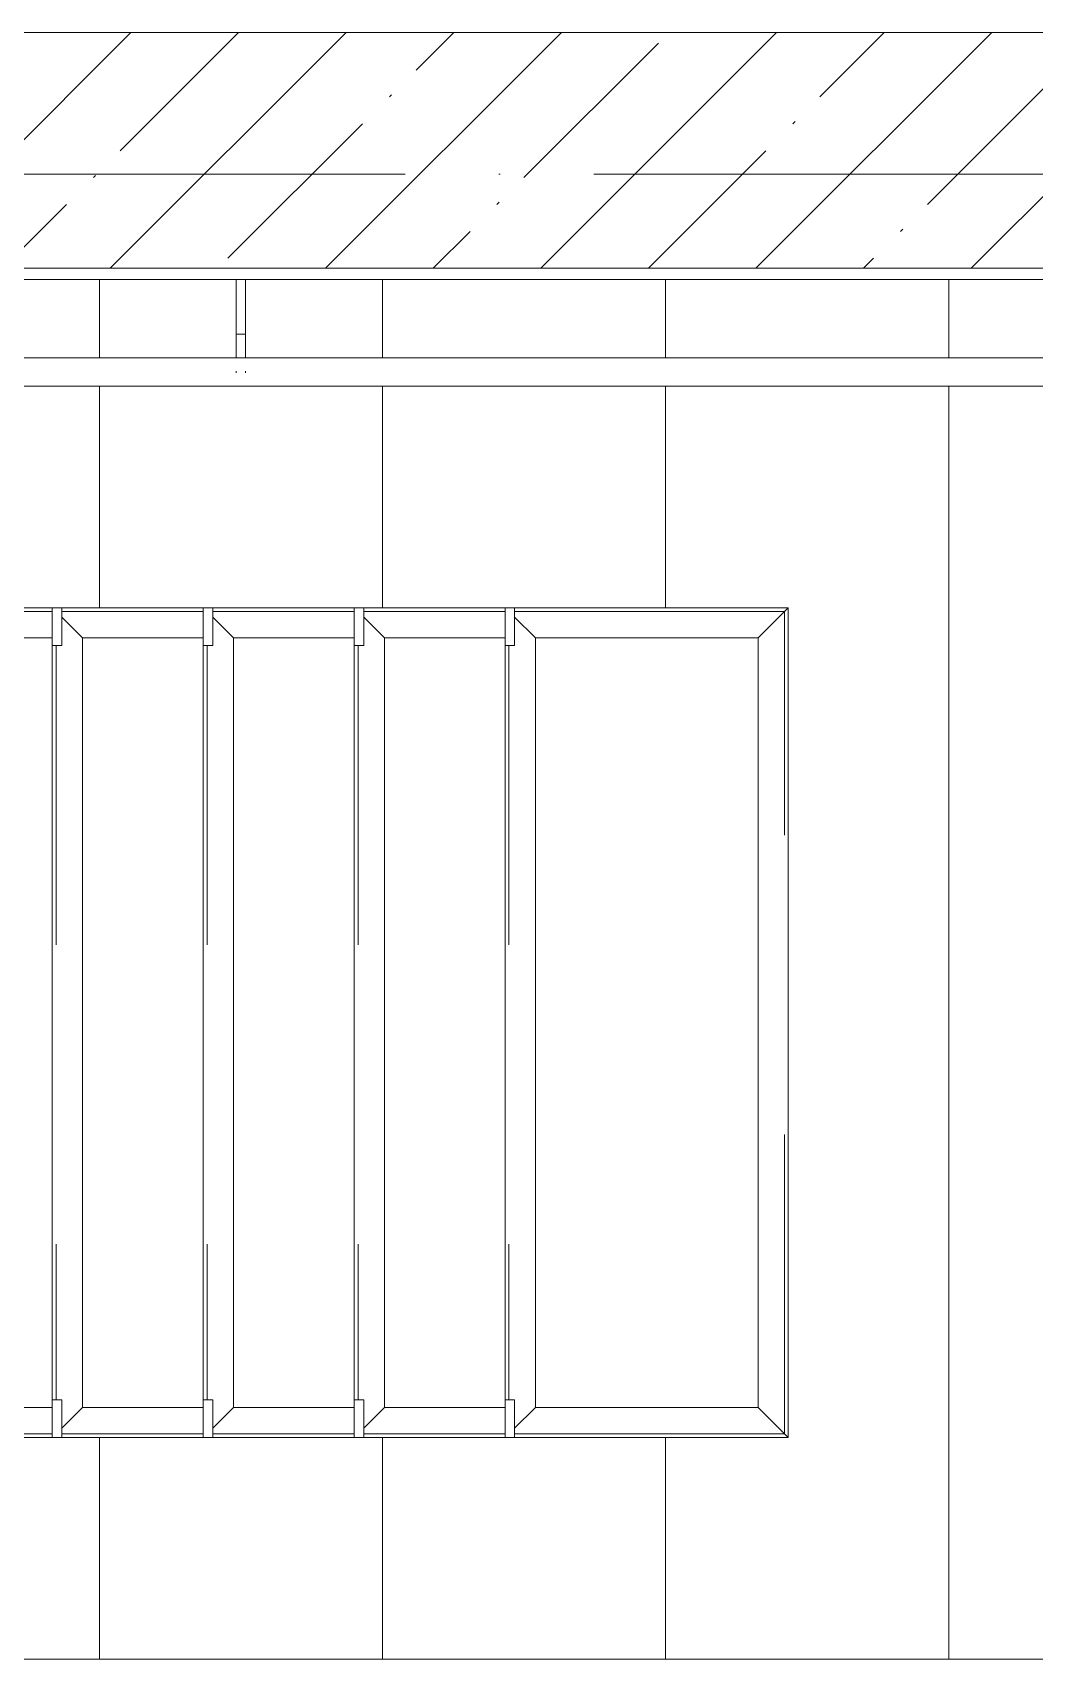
# Model space of a CAD drawing. Header units: millimetres. Extents: x -213536 to 1564669, y -45299 to 942238.
# Drawn here: x 433721 to 434783, y 427310 to 429035 of the extents above; entities that cross this region are included whole.
import ezdxf

# ---------------------------------------------------------------- set-up
doc = ezdxf.new("R2010")
doc.units = ezdxf.units.MM
doc.linetypes.add('50_200_ШТРИХ_1Т_ш5_п1_п1_', pattern=[700, 500, -100, 0, -100])
doc.linetypes.add('Штрих', pattern=[635, 317.5, -317.5])
for name, color, linetype, lineweight in [('0-1', 7, 'Continuous', 5), ('0-2', 7, 'Continuous', 9), ('3) ЖБ 4м', 3, 'Continuous', 30), ('Линии подступенков', 7, 'Continuous', 9), ('Линии свеса', 7, 'Continuous', 9), ('Невидимые линии-1', 7, 'Штрих', 9), ('Обобщенные модели', 7, 'Continuous', 9), ('Ограждение', 7, 'Continuous', 9), ('Оси-2', 7, '50_200_ШТРИХ_1Т_ш5_п1_п1_', 9), ('Стены-1', 7, 'Continuous', 13), ('Штриховка разреза-1', 7, 'Continuous', 9)]:
    doc.layers.add(name, color=color, linetype=linetype, lineweight=lineweight)
doc.layers.get('0-2').off()

# ---------------------------------------------------------------- blocks, each defined once
blk = doc.blocks.new('Ось 3 этаж')
at = {"layer": 'Оси-2'}
blk.add_line((535630.4, 428885.4), (428373.3, 428885.4), dxfattribs=at)
blk = doc.blocks.new('О_Элемент поручня_Маршевый_Труба_ГОСТ 8732-78 - О_Элемент поручня_Маршевый_Труба_ГОСТ 8732-78-31468009-АИ2_03_План отделки стен 3-го этажа _Часть 2_')
at = {"layer": 'Ограждение'}
blk.add_line((-3926, -30), (-9.9, -30), dxfattribs=at)
blk = doc.blocks.new('ОМ_Уголок_ГОСТ 8509-93 - ОМ_Уголок_ГОСТ 8509-93-26349651-АИ2_03_План отделки стен 3-го этажа _Часть 2_')
at = {"layer": 'Невидимые линии-1'}
blk.add_line((4, -4), (876, -4), dxfattribs=at)
at = {"layer": 'Обобщенные модели'}
for p, q in [((880, 0), (0, 0)), ((32, -32), (0, 0)), ((880, 0), (848, -32)), ((32, -32), (848, -32))]:
    blk.add_line(p, q, dxfattribs=at)
blk = doc.blocks.new('ОМ_Уголок_ГОСТ 8509-93 - ОМ_Уголок_ГОСТ 8509-93-V85-АИ2_03_План отделки стен 3-го этажа _Часть 2_')
at = {"layer": 'Невидимые линии-1'}
blk.add_line((40, -4), (840, -4), dxfattribs=at)
at = {"layer": 'Обобщенные модели'}
for p, q in [((32, -32), (10, -10)), ((840, 0), (40, 0)), ((870, -10), (848, -32)), ((32, -32), (848, -32))]:
    blk.add_line(p, q, dxfattribs=at)
blk = doc.blocks.new('ОМ_Уголок_ГОСТ 8509-93 - ОМ_Уголок_ГОСТ 8509-93-19082047-АИ2_03_План отделки стен 3-го этажа _Часть 2_')
at = {"layer": 'Невидимые линии-1'}
blk.add_line((10, -4), (296, -4), dxfattribs=at)
at = {"layer": 'Обобщенные модели'}
for p, q in [((300, 0), (10, 0)), ((32, -32), (10, -10)), ((300, 0), (268, -32)), ((32, -32), (268, -32))]:
    blk.add_line(p, q, dxfattribs=at)
blk = doc.blocks.new('ОМ_Уголок_ГОСТ 8509-93 - ОМ_Уголок_ГОСТ 8509-93-V86-АИ2_03_План отделки стен 3-го этажа _Часть 2_')
at = {"layer": 'Невидимые линии-1'}
blk.add_line((4, -4), (290, -4), dxfattribs=at)
at = {"layer": 'Обобщенные модели'}
for p, q in [((290, 0), (0, 0)), ((32, -32), (0, 0)), ((290, -10), (268, -32)), ((32, -32), (268, -32))]:
    blk.add_line(p, q, dxfattribs=at)
blk = doc.blocks.new('ОМ_Уголок_ГОСТ 8509-93 - ОМ_Уголок_ГОСТ 8509-93-V87-АИ2_03_План отделки стен 3-го этажа _Часть 2_')
at = {"layer": 'Невидимые линии-1'}
blk.add_line((10, -4), (160, -4), dxfattribs=at)
at = {"layer": 'Обобщенные модели'}
for p, q in [((160, 0), (10, 0)), ((32, -32), (10, -10)), ((32, -32), (160, -32))]:
    blk.add_line(p, q, dxfattribs=at)
blk = doc.blocks.new('ОМ_Уголок_ГОСТ 8509-93 - ОМ_Уголок_ГОСТ 8509-93-V88-АИ2_03_План отделки стен 3-го этажа _Часть 2_')
at = {"layer": 'Невидимые линии-1'}
blk.add_line((140, -4), (290, -4), dxfattribs=at)
at = {"layer": 'Обобщенные модели'}
for p, q in [((290, 0), (140, 0)), ((290, -10), (268, -32)), ((140, -32), (268, -32))]:
    blk.add_line(p, q, dxfattribs=at)
blk = doc.blocks.new('ОМ_Полоса_Трапеция прямоугольная_Прокат_ГОСТ 103-2006 - ОМ_Полоса_Трапеция прямоугольная_Прокат_ГОСТ 103-2006-19082130-АИ2_03_План отделки стен 3-го этажа _Часть 2_')
at = {"layer": 'Обобщенные модели'}
for p, q in [((21530, 47140), (21540, 47140)), ((21530, 47100), (21530, 47140)), ((21540, 47140), (21540, 47100)), ((21540, 47100), (21530, 47100))]:
    blk.add_line(p, q, dxfattribs=at)
blk = doc.blocks.new('ОМ_Полоса_Трапеция прямоугольная_Прокат_ГОСТ 103-2006 - ОМ_Полоса_Трапеция прямоугольная_Прокат_ГОСТ 103-2006-19082170-АИ2_03_План отделки стен 3-го этажа _Часть 2_')
at = {"layer": 'Обобщенные модели'}
for p, q in [((21530, 46300), (21540, 46300)), ((21530, 46260), (21530, 46300)), ((21540, 46300), (21540, 46260)), ((21540, 46260), (21530, 46260))]:
    blk.add_line(p, q, dxfattribs=at)
blk = doc.blocks.new('Ограждение 33 - Ограждение 2-32982890-АИ2_03_План отделки стен 3-го этажа _Часть 2_')
at = {"layer": 'Ограждение'}
for p, q in [((704.2, 1478.1), (704.2, 1420.2)), ((704.2, 1478.1), (704.2, 1420.2)), ((714.2, 1420.2), (714.2, 1478.1)), ((714.2, 1420.2), (714.2, 1478.1)), ((3562.9, 1395.1), (-320.6, 1395.1)), ((-320.6, 1365.1), (3562.9, 1365.1))]:
    blk.add_line(p, q, dxfattribs=at)
at = {"layer": 'Ограждение', "flags": 128}
for points in [[(704.2, 1395.7), (704.2, 1397.1), (704.2, 1398.4), (704.2, 1399.8), (704.2, 1401.3), (704.2, 1402.8), (704.2, 1404.3), (704.2, 1405.8), (704.2, 1407.3), (704.2, 1408.9), (704.2, 1410.5), (704.2, 1412.1), (704.2, 1413.7), (704.2, 1415.4), (704.2, 1417), (704.2, 1418.7), (704.2, 1420.2)], [(704.2, 1395.7), (704.2, 1397.1), (704.2, 1398.4), (704.2, 1399.8), (704.2, 1401.3), (704.2, 1402.8), (704.2, 1404.3), (704.2, 1405.8), (704.2, 1407.3), (704.2, 1408.9), (704.2, 1410.5), (704.2, 1412.1), (704.2, 1413.7), (704.2, 1415.4), (704.2, 1417), (704.2, 1418.7), (704.2, 1420.2)], [(714.2, 1420.2), (714.2, 1418.5), (714.2, 1416.9), (714.2, 1415.3), (714.2, 1413.6), (714.2, 1412), (714.2, 1410.4), (714.2, 1408.8), (714.2, 1407.2), (714.2, 1405.7), (714.2, 1404.2), (714.2, 1402.7), (714.2, 1401.2), (714.2, 1399.7), (714.2, 1398.3), (714.2, 1397), (714.2, 1395.6)], [(714.2, 1420.2), (714.2, 1418.5), (714.2, 1416.9), (714.2, 1415.3), (714.2, 1413.6), (714.2, 1412), (714.2, 1410.4), (714.2, 1408.8), (714.2, 1407.2), (714.2, 1405.7), (714.2, 1404.2), (714.2, 1402.7), (714.2, 1401.2), (714.2, 1399.7), (714.2, 1398.3), (714.2, 1397), (714.2, 1395.6)], [(704.2, 1379.2), (704.2, 1379.3), (704.2, 1379.4), (704.2, 1379.5), (704.2, 1379.8), (704.2, 1380.1), (704.2, 1380.5), (704.2, 1380.9)], [(714.2, 1380.9), (714.2, 1380.4), (714.2, 1380.1), (714.2, 1379.8), (714.2, 1379.5), (714.2, 1379.4), (714.2, 1379.2), (714.2, 1379.2)]]:
    blk.add_lwpolyline(points, dxfattribs=at)
at = {"layer": 'Ограждение'}
for points in [[(704.3, 1420.2), (704.2, 1420.2), (704.2, 1420.2), (704.3, 1420.2)], [(704.3, 1420.2), (704.2, 1420.2), (704.2, 1420.2), (704.8, 1420.2), (705.9, 1420.2), (707.5, 1420.2), (708.6, 1420.2), (709.2, 1420.2)], [(709.2, 1420.2), (709.8, 1420.2), (711, 1420.2), (712.5, 1420.2), (713.6, 1420.2), (714, 1420.2), (714.1, 1420.2)]]:
    blk.add_open_spline(points, degree=3, dxfattribs=at)
blk = doc.blocks.new('0125-Р-ОО-Ш2-АР-о_23_10_2024_rvt-1-АИ2_03_План отделки стен 3-го этажа _Часть 2_')
at = {"layer": 'Штриховка разреза-1'}
h = blk.add_hatch(dxfattribs=at)
h.set_pattern_fill('FP_2', color=256, style=0, pattern_type=2)
h.set_pattern_definition([(45, (0, 0), (-114.0493, 114.0493), []), (45, (114.05, 0), (-114.0493, 114.0493), [201.612, -40.322, 3.353, -36.97])])
h.paths.add_polyline_path([(7125.7, 3550), (7900, 3550), (7900, 3800), (2450, 3800), (2450, 3550), (6659.7, 3550)], flags=0)
at = {"layer": 'Линии подступенков'}
for p, q in [((3100, 3538), (3100, 3455)), ((3400, 3538), (3400, 3455)), ((3700, 3538), (3700, 3455)), ((4000, 3538), (4000, 3455)), ((3100, 3425), (3100, 3190)), ((3400, 3425), (3400, 3190)), ((3700, 3425), (3700, 3190)), ((4000, 3425), (4000, 2074.7)), ((3100, 2310), (3100, 2075)), ((3400, 2310), (3400, 2075)), ((3700, 2310), (3700, 2074.7))]:
    blk.add_line(p, q, dxfattribs=at)
at = {"layer": 'Линии свеса'}
for p, q in [((3100, 3538), (3100, 3455)), ((3400, 3538), (3400, 3455)), ((3700, 3538), (3700, 3455)), ((4000, 3538), (4000, 3455)), ((3100, 3425), (3100, 3190)), ((3400, 3425), (3400, 3190)), ((3700, 3425), (3700, 3190)), ((4000, 3425), (4000, 2074.7)), ((3100, 2310), (3100, 2075)), ((3400, 2310), (3400, 2075)), ((3700, 2310), (3700, 2074.7))]:
    blk.add_line(p, q, dxfattribs=at)
at = {"layer": 'Стены-1'}
for p, q in [((4150, 3800), (2450, 3800)), ((2450, 3550), (7650, 3550))]:
    blk.add_line(p, q, dxfattribs=at)
at = {"layer": '0-2'}
for name, p in [('Ограждение 33 - Ограждение 2-32982890-АИ2_03_План отделки стен 3-го этажа _Часть 2_', (2540.6, 2059.9)), ('ОМ_Полоса_Трапеция прямоугольная_Прокат_ГОСТ 103-2006 - ОМ_Полоса_Трапеция прямоугольная_Прокат_ГОСТ 103-2006-19082130-АИ2_03_План отделки стен 3-го этажа _Часть 2_', (-18480, -43950)), ('ОМ_Полоса_Трапеция прямоугольная_Прокат_ГОСТ 103-2006 - ОМ_Полоса_Трапеция прямоугольная_Прокат_ГОСТ 103-2006-19082130-АИ2_03_План отделки стен 3-го этажа _Часть 2_', (-18320, -43950)), ('ОМ_Полоса_Трапеция прямоугольная_Прокат_ГОСТ 103-2006 - ОМ_Полоса_Трапеция прямоугольная_Прокат_ГОСТ 103-2006-19082130-АИ2_03_План отделки стен 3-го этажа _Часть 2_', (-18160, -43950)), ('ОМ_Полоса_Трапеция прямоугольная_Прокат_ГОСТ 103-2006 - ОМ_Полоса_Трапеция прямоугольная_Прокат_ГОСТ 103-2006-19082130-АИ2_03_План отделки стен 3-го этажа _Часть 2_', (-18000, -43950)), ('ОМ_Полоса_Трапеция прямоугольная_Прокат_ГОСТ 103-2006 - ОМ_Полоса_Трапеция прямоугольная_Прокат_ГОСТ 103-2006-19082170-АИ2_03_План отделки стен 3-го этажа _Часть 2_', (-18480, -43950)), ('ОМ_Полоса_Трапеция прямоугольная_Прокат_ГОСТ 103-2006 - ОМ_Полоса_Трапеция прямоугольная_Прокат_ГОСТ 103-2006-19082170-АИ2_03_План отделки стен 3-го этажа _Часть 2_', (-18320, -43950)), ('ОМ_Полоса_Трапеция прямоугольная_Прокат_ГОСТ 103-2006 - ОМ_Полоса_Трапеция прямоугольная_Прокат_ГОСТ 103-2006-19082170-АИ2_03_План отделки стен 3-го этажа _Часть 2_', (-18160, -43950)), ('ОМ_Полоса_Трапеция прямоугольная_Прокат_ГОСТ 103-2006 - ОМ_Полоса_Трапеция прямоугольная_Прокат_ГОСТ 103-2006-19082170-АИ2_03_План отделки стен 3-го этажа _Часть 2_', (-18000, -43950))]:
    blk.add_blockref(name, p, dxfattribs=at)
at = {"layer": '0-2', "extrusion": (0, 0, -1)}
for name, p in [('ОМ_Уголок_ГОСТ 8509-93 - ОМ_Уголок_ГОСТ 8509-93-V88-АИ2_03_План отделки стен 3-го этажа _Часть 2_', (-3190, 3190)), ('ОМ_Уголок_ГОСТ 8509-93 - ОМ_Уголок_ГОСТ 8509-93-V88-АИ2_03_План отделки стен 3-го этажа _Часть 2_', (-3350, 3190)), ('ОМ_Уголок_ГОСТ 8509-93 - ОМ_Уголок_ГОСТ 8509-93-V88-АИ2_03_План отделки стен 3-го этажа _Часть 2_', (-3510, 3190)), ('ОМ_Уголок_ГОСТ 8509-93 - ОМ_Уголок_ГОСТ 8509-93-V88-АИ2_03_План отделки стен 3-го этажа _Часть 2_', (-3670, 3190)), ('ОМ_Уголок_ГОСТ 8509-93 - ОМ_Уголок_ГОСТ 8509-93-V86-АИ2_03_План отделки стен 3-го этажа _Часть 2_', (-3830, 3190))]:
    blk.add_blockref(name, p, dxfattribs=at)
for name, p, rotation in [('ОМ_Уголок_ГОСТ 8509-93 - ОМ_Уголок_ГОСТ 8509-93-V85-АИ2_03_План отделки стен 3-го этажа _Часть 2_', (-3050, 3190), 269.9999999999989), ('ОМ_Уголок_ГОСТ 8509-93 - ОМ_Уголок_ГОСТ 8509-93-V85-АИ2_03_План отделки стен 3-го этажа _Часть 2_', (-3210, 3190), 269.9999999999989), ('ОМ_Уголок_ГОСТ 8509-93 - ОМ_Уголок_ГОСТ 8509-93-V85-АИ2_03_План отделки стен 3-го этажа _Часть 2_', (-3370, 3190), 269.9999999999989), ('ОМ_Уголок_ГОСТ 8509-93 - ОМ_Уголок_ГОСТ 8509-93-V85-АИ2_03_План отделки стен 3-го этажа _Часть 2_', (-3530, 3190), 269.9999999999989), ('ОМ_Уголок_ГОСТ 8509-93 - ОМ_Уголок_ГОСТ 8509-93-26349651-АИ2_03_План отделки стен 3-го этажа _Часть 2_', (-3830, 2310), 89.99999999999908), ('ОМ_Уголок_ГОСТ 8509-93 - ОМ_Уголок_ГОСТ 8509-93-V87-АИ2_03_План отделки стен 3-го этажа _Часть 2_', (-2890, 2310), 180), ('ОМ_Уголок_ГОСТ 8509-93 - ОМ_Уголок_ГОСТ 8509-93-V87-АИ2_03_План отделки стен 3-го этажа _Часть 2_', (-3050, 2310), 180), ('ОМ_Уголок_ГОСТ 8509-93 - ОМ_Уголок_ГОСТ 8509-93-V87-АИ2_03_План отделки стен 3-го этажа _Часть 2_', (-3210, 2310), 180), ('ОМ_Уголок_ГОСТ 8509-93 - ОМ_Уголок_ГОСТ 8509-93-V87-АИ2_03_План отделки стен 3-го этажа _Часть 2_', (-3370, 2310), 180), ('ОМ_Уголок_ГОСТ 8509-93 - ОМ_Уголок_ГОСТ 8509-93-19082047-АИ2_03_План отделки стен 3-го этажа _Часть 2_', (-3530, 2310), 180)]:
    blk.add_blockref(name, p, dxfattribs=dict(at, rotation=rotation))
at = {"layer": '0-2', "rotation": 180}
blk.add_blockref('О_Элемент поручня_Маршевый_Труба_ГОСТ 8732-78 - О_Элемент поручня_Маршевый_Труба_ГОСТ 8732-78-31468009-АИ2_03_План отделки стен 3-го этажа _Часть 2_', (2180.9, 2045), dxfattribs=at)
blk = doc.blocks.new('3этНиз')
at = {"layer": 'Стены-1'}
for p, q in [((438330.1, 428785.4), (432892.1, 428785.4)), ((432880.1, 428773.4), (438330.1, 428773.4))]:
    blk.add_line(p, q, dxfattribs=at)
at = {"layer": '0-1'}
blk.add_blockref('0125-Р-ОО-Ш2-АР-о_23_10_2024_rvt-1-АИ2_03_План отделки стен 3-го этажа _Часть 2_', (430692.1, 425235.4), dxfattribs=at)

msp = doc.modelspace()

# ---------------------------------------------------------------- block references
at = {"color": 5, "lineweight": 30}
msp.add_blockref('Ось 3 этаж', (0, 0), dxfattribs=at)
at = {"layer": '3) ЖБ 4м'}
msp.add_blockref('3этНиз', (0, 0), dxfattribs=at)

doc.saveas('drawing.dxf')
